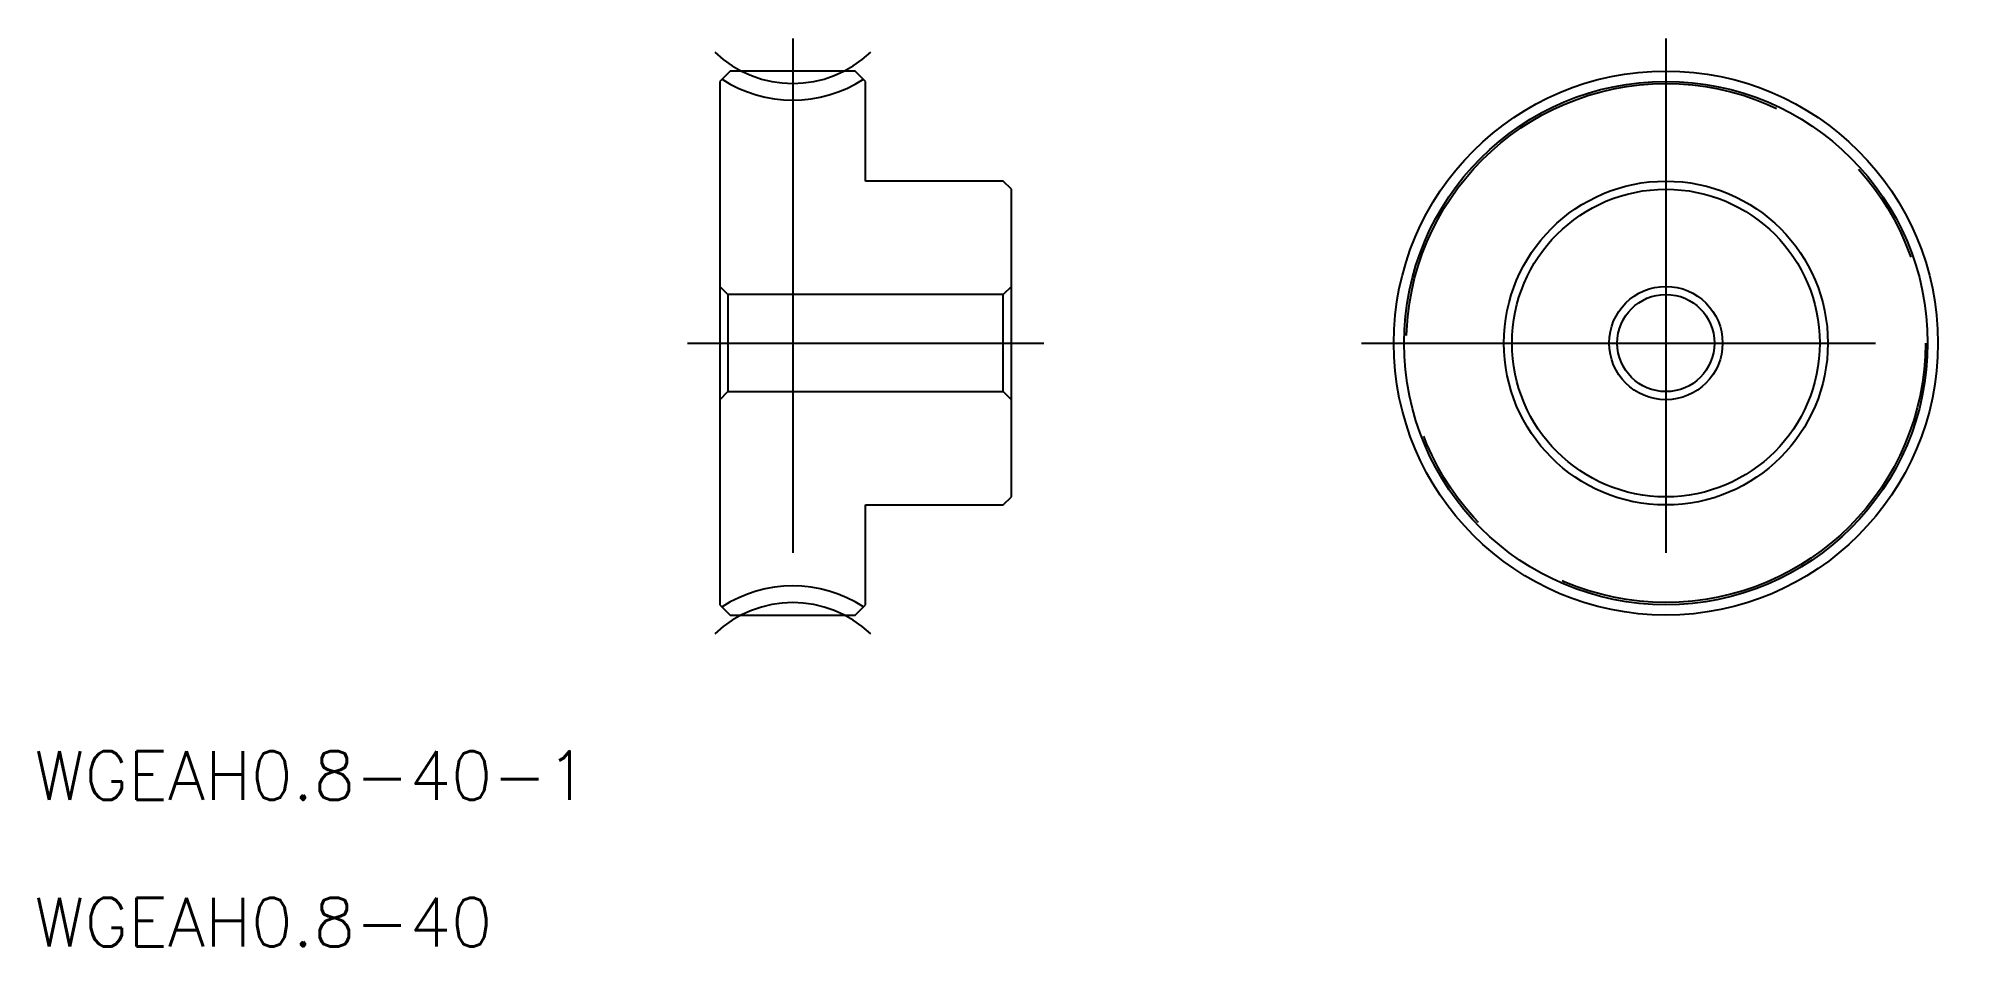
# Model space of a CAD drawing. Extents: x -42 to 77, y -37 to 19.
import ezdxf

# ---------------------------------------------------------------- set-up
doc = ezdxf.new("R2010")
doc.units = 0
doc.linetypes.add('CENTER', pattern=[50.8, 31.75, -6.35, 6.35, -6.35])
doc.layers.get('0').update_dxf_attribs({"linetype": 'CONTINUOUS'})
doc.layers.add('CENTER', color=1, linetype='CENTER')
doc.styles.get("Standard").update_dxf_attribs({"font": 'txt.shx', "height": 3, "bigfont": 'bigfont.shx'})

msp = doc.modelspace()

# ---------------------------------------------------------------- linework, layer by layer
at = {"color": 7, "linetype": 'CONTINUOUS'}
for p, q in [((0.64, 16.8), (0, 16.16)), ((4.5, 16.8), (0.64, 16.8)), ((8.36, 16.8), (4.5, 16.8)), ((9, 16.16), (8.36, 16.8)), ((0, 16.16), (0, -3.5)), ((9, 10), (9, 16.16)), ((17.5, 10), (9, 10)), ((18, 9.5), (17.5, 10)), ((18, -9.5), (18, 9.5)), ((0, 3.5), (0.5, 3)), ((0.5, 3), (0.5, -3)), ((17.5, 3), (0.5, 3)), ((18, 3.5), (17.5, 3)), ((17.5, -3), (17.5, 3)), ((0, -3.5), (0.5, -3)), ((0, -3.5), (0, -16.16)), ((0.5, -3), (17.5, -3)), ((18, -3.5), (17.5, -3)), ((17.5, -10), (18, -9.5)), ((9, -10), (17.5, -10)), ((9, -16.16), (9, -10)), ((0, -16.16), (0.64, -16.8)), ((8.36, -16.8), (9, -16.16)), ((0.64, -16.8), (4.5, -16.8)), ((4.5, -16.8), (8.36, -16.8))]:
    msp.add_line(p, q, dxfattribs=at)
for radius in [16.8, 16.16, 10, 9.5, 3.5, 3]:
    msp.add_circle((58.41, 0), radius, dxfattribs=at)
for centre, start, end in [((4.5, 23), 236.9576, 303.0424), ((4.5, -23), 56.9576, 123.0424)]:
    msp.add_arc(centre, 8, start, end, dxfattribs=at)
at = {"layer": 'CENTER', "color": 1, "linetype": 'CENTER'}
for p, q in [((4.5, 18.8), (4.5, -18.8)), ((58.41, 18.8), (58.41, -18.8)), ((-2, 0), (20, 0)), ((39.61, 0), (77.21, 0))]:
    msp.add_line(p, q, dxfattribs=at)
msp.add_circle((58.41, 0), 16.02, dxfattribs=at)
for centre, start, end in [((4.5, 23), 226.305, 313.695), ((4.5, -23), 46.3051, 133.6949)]:
    msp.add_arc(centre, 6.97, start, end, dxfattribs=at)

# ---------------------------------------------------------------- texts
at = {"color": 7, "linetype": 'CONTINUOUS'}
for s, p in [('WGEAH0.8-40-1', (-42.32, -28.21)), ('WGEAH0.8-40', (-42.32, -37.26))]:
    msp.add_text(s, height=3, dxfattribs=at).set_placement(p)

doc.saveas('drawing.dxf')
